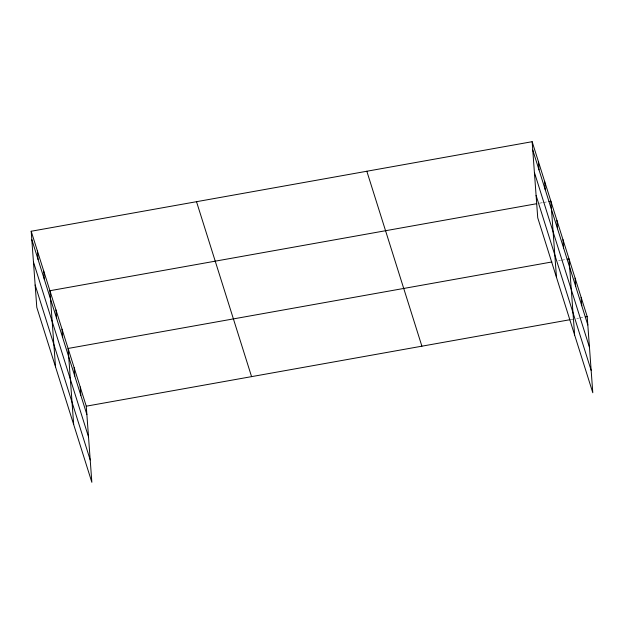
<?xml version="1.0" encoding="UTF-8"?>
<svg xmlns="http://www.w3.org/2000/svg" width="624" height="624" viewBox="0 0 624 624"><rect width="100%" height="100%" fill="white"/><g stroke="black" fill="none" stroke-linecap="round" stroke-linejoin="round"><path stroke-width="0.47" stroke-dasharray="3.12 2.34" d="M539.471 203.206L542.318 202.699M543.27 202.527L548.02 201.685M558.589 260.77L560.492 260.426M561.436 260.263L565.243 259.576M571.061 319.519L572.957 319.176M576.755 318.497L578.659 318.162M579.61 317.99L584.36 317.14"/><path stroke-width="0.94" d="M31.2 231.247L86.26 406.185L91.853 482.305L36.793 307.367L31.2 231.247L532.147 141.695L587.207 316.633L592.8 392.753L537.74 217.815L532.147 141.695M536.617 203.72L49.92 290.722L55.513 366.85M548.972 201.513L550.867 201.17L556.46 277.298M551.936 261.955L68.094 348.457L73.679 424.577M567.138 259.241L569.041 258.898L574.626 335.026M86.26 406.185L570.11 319.691M585.312 316.969L587.207 316.633M532.763 150.049L587.824 324.979M534.401 172.411L589.469 347.35M536.094 195.452L591.154 370.391M366.834 171.249L421.894 346.18M196.513 201.692L251.573 376.631M31.816 239.6L86.876 414.539M33.454 261.963L88.514 436.901M35.147 285.004L90.207 459.943M581.155 297.391L581.763 305.737M575.094 278.14L575.71 286.494M562.981 239.655L563.597 248.009M556.928 220.412L557.536 228.766M544.627 181.342L545.243 189.696M538.387 161.522L539.003 169.868M80.207 386.942L80.816 395.296M74.147 367.7L74.763 376.054M62.033 329.215L62.65 337.561M55.981 309.964L56.589 318.318M43.68 270.902L44.296 279.248M37.44 251.074L38.056 259.428"/></g></svg>
